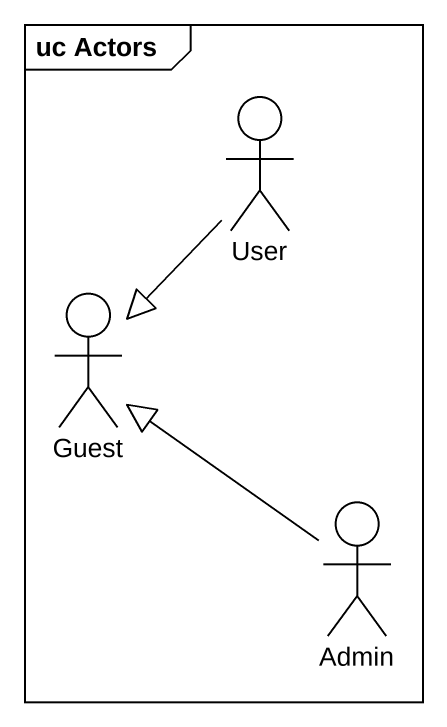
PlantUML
@startuml
mainframe uc Actors
actor User
actor Guest
actor Admin
User --|> Guest
Admin -up-|> Guest
@enduml
